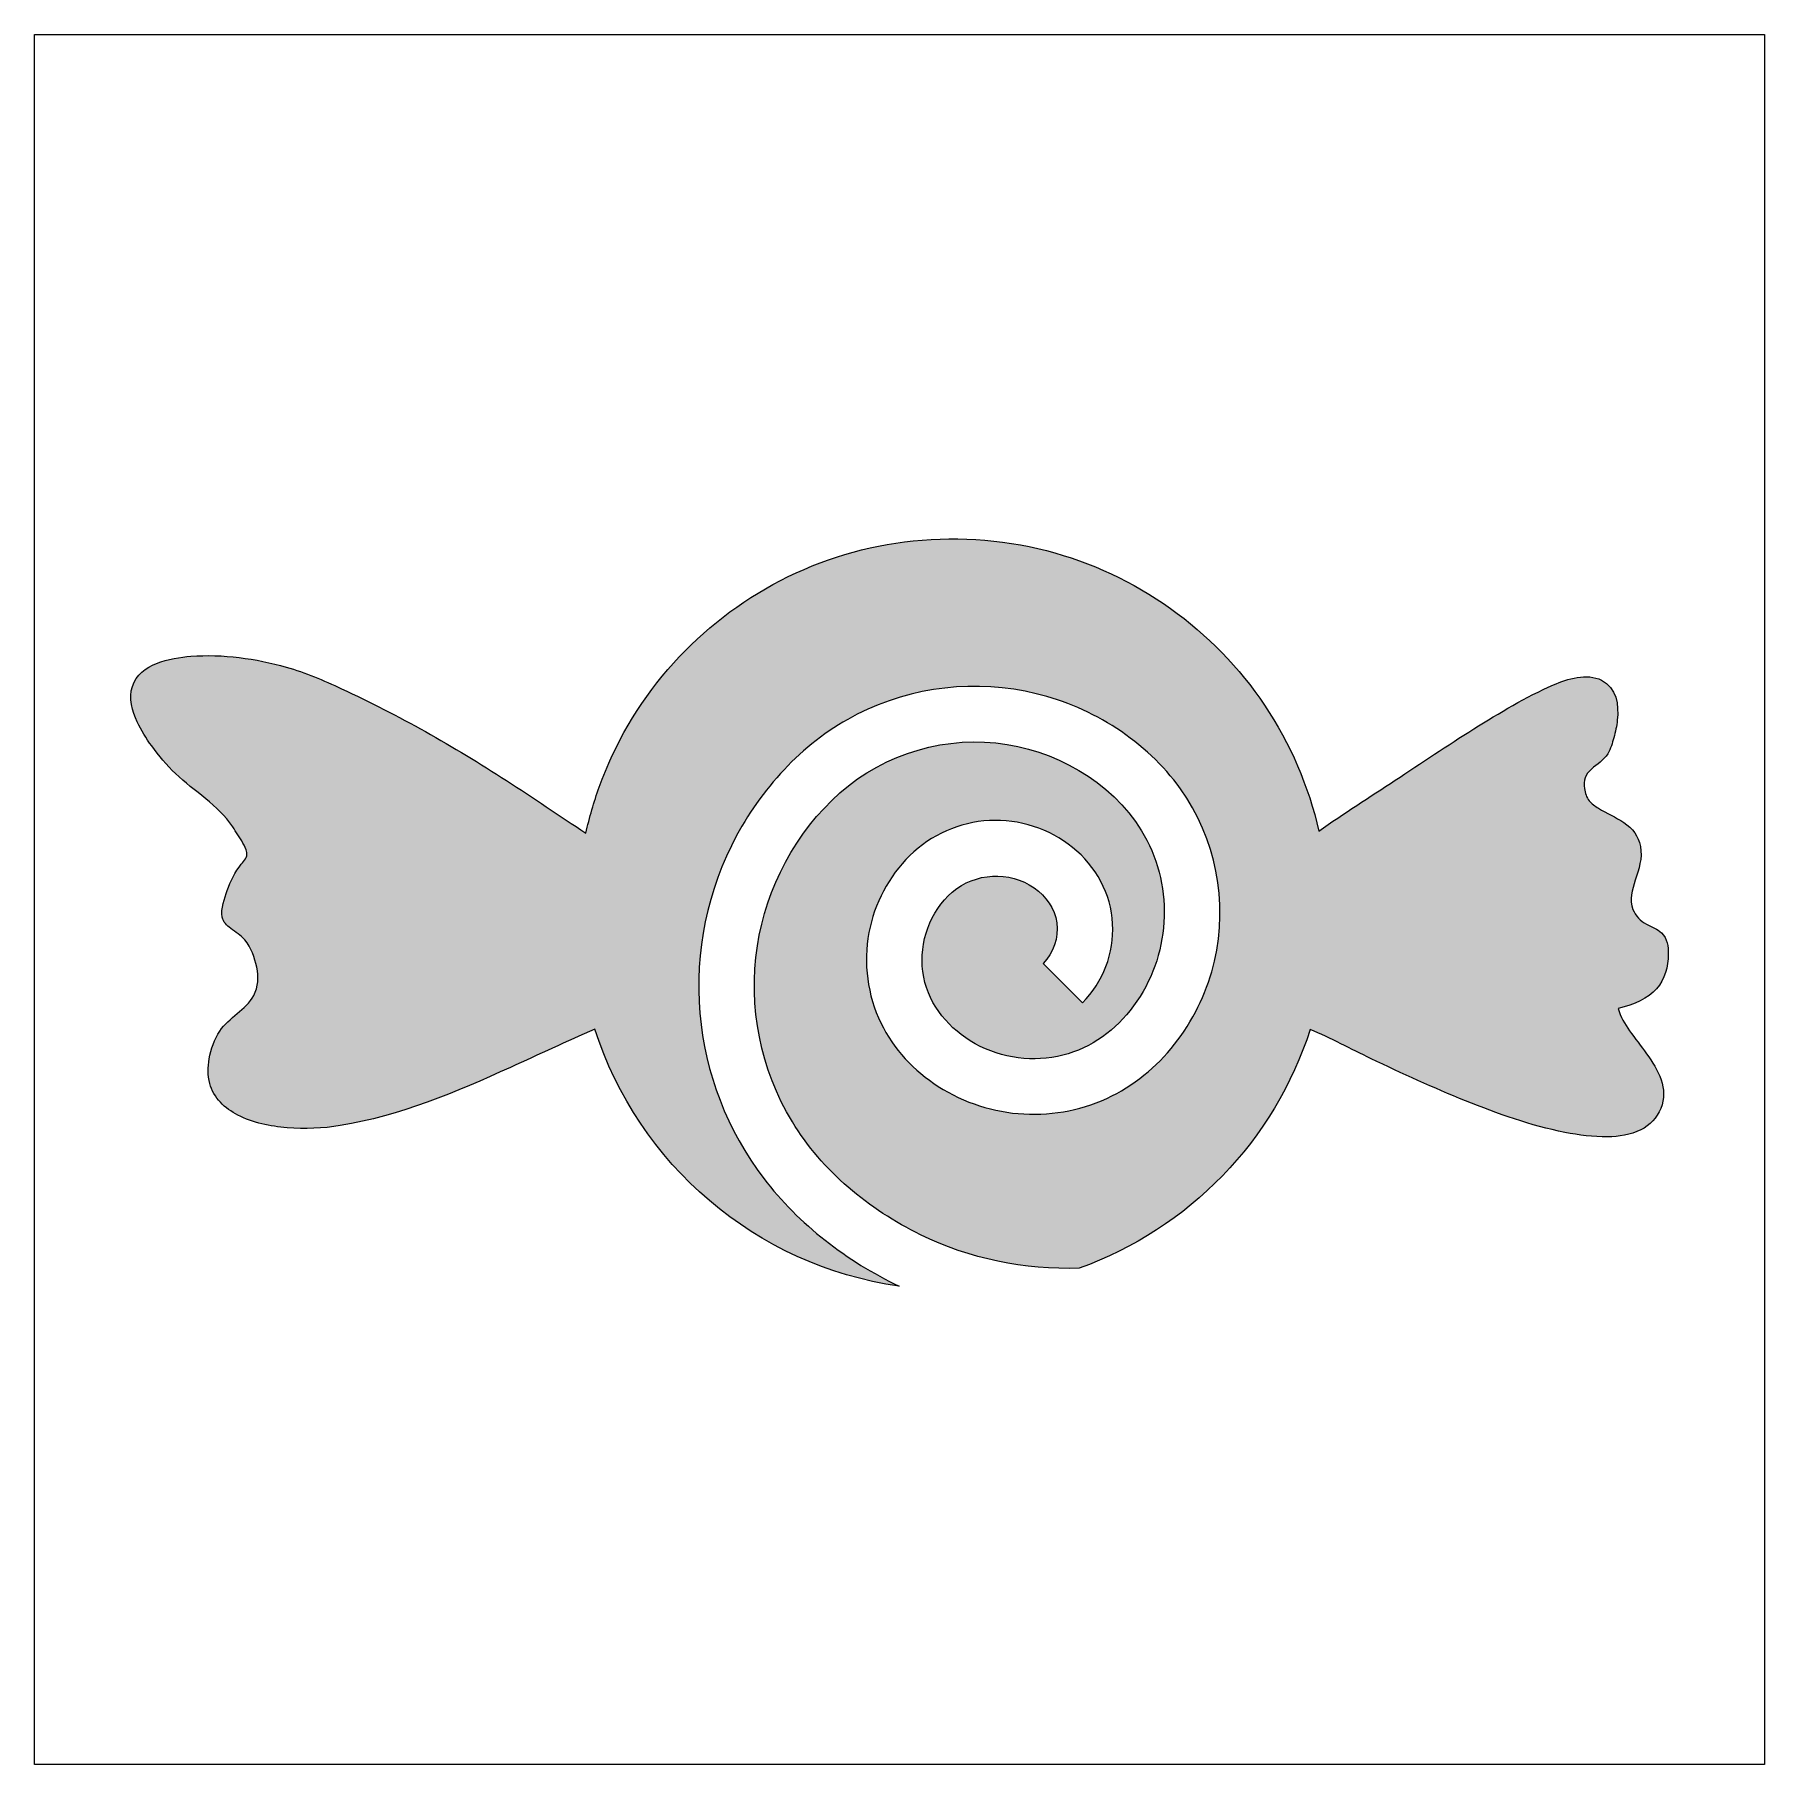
# Model space of a CAD drawing. Header units: inches. Extents: x 0 to 114, y 0 to 114.
import ezdxf

# ---------------------------------------------------------------- set-up
doc = ezdxf.new("R2010")
doc.units = ezdxf.units.IN
doc.header["$MEASUREMENT"] = 0
doc.layers.add('Image Background', color=7, linetype='Continuous')
doc.layers.add('Layer 1', color=7, linetype='Continuous')
picture_1 = doc.add_image_def('image1.png', size_in_pixel=(1350, 1350))

msp = doc.modelspace()

# ---------------------------------------------------------------- hatches: boundary and pattern name
at = {"layer": 'Layer 1', "true_color": 0xd94d7f}
h = msp.add_hatch(color=243, dxfattribs=at)
h.dxf.hatch_style = 2
edge = h.paths.add_edge_path()
edge.add_spline(control_points=[(107.95, 53.54), (107.96, 54.04), (107.89, 54.58), (107.51, 54.94), (107.23, 55.21), (106.85, 55.34), (106.51, 55.52), (106.1, 55.74), (105.79, 56.06), (105.61, 56.5), (105.36, 57.14), (105.57, 57.8), (105.77, 58.42), (106, 59.14), (106.25, 59.89), (106.11, 60.66), (105.98, 61.36), (105.59, 61.84), (105.01, 62.23), (104.47, 62.59), (103.88, 62.85), (103.33, 63.18), (103.11, 63.32), (102.89, 63.47), (102.72, 63.67), (102.53, 63.89), (102.47, 64.2), (102.42, 64.48), (102.34, 65), (102.47, 65.43), (102.87, 65.77), (103.25, 66.09), (103.67, 66.35), (103.95, 66.78), (104.15, 67.1), (104.25, 67.48), (104.35, 67.84), (104.45, 68.22), (104.54, 68.61), (104.58, 69), (104.69, 69.99), (104.53, 71.17), (103.54, 71.64), (102.54, 72.12), (101.31, 71.75), (100.36, 71.33), (98.54, 70.53), (96.8, 69.48), (95.1, 68.42), (93.35, 67.33), (91.63, 66.17), (89.9, 65.03), (88.21, 63.92), (86.51, 62.83), (84.86, 61.67), (84.19, 64.63), (82.97, 67.46), (81.27, 69.98), (79.61, 72.47), (77.49, 74.64), (75.05, 76.38), (72.59, 78.14), (69.8, 79.44), (66.87, 80.2), (63.81, 80.98), (60.6, 81.18), (57.47, 80.78), (54.43, 80.39), (51.47, 79.43), (48.78, 77.96), (46.15, 76.52), (43.79, 74.61), (41.84, 72.34), (39.88, 70.06), (38.33, 67.42), (37.31, 64.58), (36.95, 63.59), (36.66, 62.57), (36.43, 61.53), (34.68, 62.68), (32.95, 63.87), (31.19, 65.01), (29.44, 66.14), (27.65, 67.22), (25.83, 68.24), (24.02, 69.25), (22.17, 70.21), (20.28, 71.08), (19.09, 71.63), (17.9, 72.15), (16.63, 72.5), (14.61, 73.07), (12.44, 73.39), (10.33, 73.22), (8.95, 73.11), (6.96, 72.75), (6.46, 71.23), (6.2, 70.45), (6.44, 69.6), (6.78, 68.88), (7.04, 68.32), (7.37, 67.8), (7.74, 67.3), (8.21, 66.66), (8.73, 66.03), (9.31, 65.47), (10.55, 64.28), (12.13, 63.41), (13.09, 61.95), (13.32, 61.6), (13.56, 61.25), (13.76, 60.88), (13.87, 60.69), (13.98, 60.48), (14.02, 60.26), (14.08, 59.94), (13.85, 59.71), (13.66, 59.48), (13.24, 58.96), (12.95, 58.37), (12.73, 57.74), (12.54, 57.21), (12.3, 56.56), (12.4, 55.98), (12.47, 55.65), (12.69, 55.43), (12.96, 55.24), (13.29, 55.01), (13.62, 54.79), (13.89, 54.48), (14.32, 53.97), (14.55, 53.31), (14.68, 52.67), (14.81, 52.04), (14.79, 51.38), (14.48, 50.81), (13.95, 49.84), (12.85, 49.36), (12.24, 48.46), (11.87, 47.93), (11.66, 47.25), (11.54, 46.62), (11.44, 46.08), (11.43, 45.53), (11.57, 45), (11.83, 44.04), (12.57, 43.34), (13.43, 42.9), (14.43, 42.39), (15.57, 42.16), (16.68, 42.07), (17.86, 41.97), (19.04, 42.02), (20.2, 42.21), (24.13, 42.85), (27.85, 44.43), (31.45, 46.06), (33.31, 46.9), (35.15, 47.77), (37.02, 48.59), (39.88, 39.67), (47.64, 32.95), (57.13, 31.6), (53.68, 33.24), (50.51, 35.68), (48.18, 38.72), (45.77, 41.87), (44.3, 45.69), (43.96, 49.64), (43.61, 53.68), (44.46, 57.8), (46.39, 61.37), (48.2, 64.73), (50.94, 67.65), (54.36, 69.39), (57.99, 71.23), (62.24, 71.72), (66.19, 70.75), (69.93, 69.84), (73.45, 67.61), (75.71, 64.47), (78.05, 61.2), (78.88, 56.99), (77.96, 53.07), (77.09, 49.35), (74.64, 45.89), (71.19, 44.17), (67.56, 42.35), (63.12, 42.6), (59.71, 44.8), (58.11, 45.83), (56.75, 47.26), (55.92, 48.99), (55.03, 50.83), (54.75, 52.95), (55.13, 54.96), (55.49, 56.88), (56.44, 58.68), (57.83, 60.05), (59.23, 61.43), (61.12, 62.26), (63.09, 62.37), (65.07, 62.47), (67.05, 61.83), (68.59, 60.59), (70.14, 59.34), (71.13, 57.53), (71.23, 55.54), (71.34, 53.61), (70.6, 51.69), (69.24, 50.33), (69.24, 50.33), (66.64, 52.93), (66.64, 52.93), (67.33, 53.63), (67.67, 54.62), (67.54, 55.6), (67.41, 56.57), (66.83, 57.36), (66.04, 57.92), (64.41, 59.05), (62.14, 58.93), (60.64, 57.64), (59.16, 56.37), (58.44, 54.32), (58.69, 52.39), (58.95, 50.43), (60.18, 48.83), (61.83, 47.81), (63.54, 46.75), (65.63, 46.38), (67.59, 46.78), (69.53, 47.17), (71.17, 48.29), (72.39, 49.82), (74.92, 52.98), (75.36, 57.47), (73.5, 61.06), (71.72, 64.5), (68.02, 66.79), (64.26, 67.4), (60.31, 68.03), (56.2, 66.84), (53.21, 64.19), (50.29, 61.6), (48.36, 57.93), (47.76, 54.08), (47.14, 50.08), (47.96, 45.92), (50.07, 42.46), (52.05, 39.21), (55.13, 36.66), (58.53, 35), (61.78, 33.41), (65.41, 32.66), (69.03, 32.79), (76.26, 35.38), (81.94, 41.23), (84.29, 48.57), (85.66, 47.98), (86.97, 47.28), (88.31, 46.63), (90.36, 45.65), (92.44, 44.7), (94.55, 43.85), (96.68, 42.99), (98.86, 42.21), (101.12, 41.76), (102.04, 41.58), (102.99, 41.45), (103.93, 41.47), (104.68, 41.48), (105.45, 41.59), (106.13, 41.93), (106.73, 42.23), (107.19, 42.72), (107.45, 43.34), (108, 44.64), (107.27, 45.91), (106.52, 46.95), (106.15, 47.47), (105.75, 47.96), (105.39, 48.48), (105.08, 48.93), (104.78, 49.41), (104.64, 49.94), (105.72, 50.23), (106.6, 50.59), (107.18, 51.25), (107.73, 51.88), (107.93, 52.72), (107.95, 53.54)], knot_values=[0, 0, 0, 0, 1, 1, 1, 2, 2, 2, 3, 3, 3, 4, 4, 4, 5, 5, 5, 6, 6, 6, 7, 7, 7, 8, 8, 8, 9, 9, 9, 10, 10, 10, 11, 11, 11, 12, 12, 12, 13, 13, 13, 14, 14, 14, 15, 15, 15, 16, 16, 16, 17, 17, 17, 18, 18, 18, 19, 19, 19, 20, 20, 20, 21, 21, 21, 22, 22, 22, 23, 23, 23, 24, 24, 24, 25, 25, 25, 26, 26, 26, 27, 27, 27, 28, 28, 28, 29, 29, 29, 30, 30, 30, 31, 31, 31, 32, 32, 32, 33, 33, 33, 34, 34, 34, 35, 35, 35, 36, 36, 36, 37, 37, 37, 38, 38, 38, 39, 39, 39, 40, 40, 40, 41, 41, 41, 42, 42, 42, 43, 43, 43, 44, 44, 44, 45, 45, 45, 46, 46, 46, 47, 47, 47, 48, 48, 48, 49, 49, 49, 50, 50, 50, 51, 51, 51, 52, 52, 52, 53, 53, 53, 54, 54, 54, 55, 55, 55, 56, 56, 56, 57, 57, 57, 58, 58, 58, 59, 59, 59, 60, 60, 60, 61, 61, 61, 62, 62, 62, 63, 63, 63, 64, 64, 64, 65, 65, 65, 66, 66, 66, 67, 67, 67, 68, 68, 68, 69, 69, 69, 70, 70, 70, 71, 71, 71, 72, 72, 72, 73, 73, 73, 74, 74, 74, 75, 75, 75, 76, 76, 76, 77, 77, 77, 78, 78, 78, 79, 79, 79, 80, 80, 80, 81, 81, 81, 82, 82, 82, 83, 83, 83, 84, 84, 84, 85, 85, 85, 86, 86, 86, 87, 87, 87, 88, 88, 88, 89, 89, 89, 90, 90, 90, 91, 91, 91, 92, 92, 92, 93, 93, 93, 94, 94, 94, 95, 95, 95, 96, 96, 96, 97, 97, 97, 97], degree=3, periodic=1)

# ---------------------------------------------------------------- linework, layer by layer
at = {"layer": 'Layer 1', "lineweight": 0}
msp.add_open_spline([(107.95, 53.54), (107.96, 54.04), (107.89, 54.58), (107.51, 54.94), (107.23, 55.21), (106.85, 55.34), (106.51, 55.52), (106.1, 55.74), (105.79, 56.06), (105.61, 56.5), (105.36, 57.14), (105.57, 57.8), (105.77, 58.42), (106, 59.14), (106.25, 59.89), (106.11, 60.66), (105.98, 61.36), (105.59, 61.84), (105.01, 62.23), (104.47, 62.59), (103.88, 62.85), (103.33, 63.18), (103.11, 63.32), (102.89, 63.47), (102.72, 63.67), (102.53, 63.89), (102.47, 64.2), (102.42, 64.48), (102.34, 65), (102.47, 65.43), (102.87, 65.77), (103.25, 66.09), (103.67, 66.35), (103.95, 66.78), (104.15, 67.1), (104.25, 67.48), (104.35, 67.84), (104.45, 68.22), (104.54, 68.61), (104.58, 69), (104.69, 69.99), (104.53, 71.17), (103.54, 71.64), (102.54, 72.12), (101.31, 71.75), (100.36, 71.33), (98.54, 70.53), (96.8, 69.48), (95.1, 68.42), (93.35, 67.33), (91.63, 66.17), (89.9, 65.03), (88.21, 63.92), (86.51, 62.83), (84.86, 61.67), (84.19, 64.63), (82.97, 67.46), (81.27, 69.98), (79.61, 72.47), (77.49, 74.64), (75.05, 76.38), (72.59, 78.14), (69.8, 79.44), (66.87, 80.2), (63.81, 80.98), (60.6, 81.18), (57.47, 80.78), (54.43, 80.39), (51.47, 79.43), (48.78, 77.96), (46.15, 76.52), (43.79, 74.61), (41.84, 72.34), (39.88, 70.06), (38.33, 67.42), (37.31, 64.58), (36.95, 63.59), (36.66, 62.57), (36.43, 61.53), (34.68, 62.68), (32.95, 63.87), (31.19, 65.01), (29.44, 66.14), (27.65, 67.22), (25.83, 68.24), (24.02, 69.25), (22.17, 70.21), (20.28, 71.08), (19.09, 71.63), (17.9, 72.15), (16.63, 72.5), (14.61, 73.07), (12.44, 73.39), (10.33, 73.22), (8.95, 73.11), (6.96, 72.75), (6.46, 71.23), (6.2, 70.45), (6.44, 69.6), (6.78, 68.88), (7.04, 68.32), (7.37, 67.8), (7.74, 67.3), (8.21, 66.66), (8.73, 66.03), (9.31, 65.47), (10.55, 64.28), (12.13, 63.41), (13.09, 61.95), (13.32, 61.6), (13.56, 61.25), (13.76, 60.88), (13.87, 60.69), (13.98, 60.48), (14.02, 60.26), (14.08, 59.94), (13.85, 59.71), (13.66, 59.48), (13.24, 58.96), (12.95, 58.37), (12.73, 57.74), (12.54, 57.21), (12.3, 56.56), (12.4, 55.98), (12.47, 55.65), (12.69, 55.43), (12.96, 55.24), (13.29, 55.01), (13.62, 54.79), (13.89, 54.48), (14.32, 53.97), (14.55, 53.31), (14.68, 52.67), (14.81, 52.04), (14.79, 51.38), (14.48, 50.81), (13.95, 49.84), (12.85, 49.36), (12.24, 48.46), (11.87, 47.93), (11.66, 47.25), (11.54, 46.62), (11.44, 46.08), (11.43, 45.53), (11.57, 45), (11.83, 44.04), (12.57, 43.34), (13.43, 42.9), (14.43, 42.39), (15.57, 42.16), (16.68, 42.07), (17.86, 41.97), (19.04, 42.02), (20.2, 42.21), (24.13, 42.85), (27.85, 44.43), (31.45, 46.06), (33.31, 46.9), (35.15, 47.77), (37.02, 48.59), (39.88, 39.67), (47.64, 32.95), (57.13, 31.6), (53.68, 33.24), (50.51, 35.68), (48.18, 38.72), (45.77, 41.87), (44.3, 45.69), (43.96, 49.64), (43.61, 53.68), (44.46, 57.8), (46.39, 61.37), (48.2, 64.73), (50.94, 67.65), (54.36, 69.39), (57.99, 71.23), (62.24, 71.72), (66.19, 70.75), (69.93, 69.84), (73.45, 67.61), (75.71, 64.47), (78.05, 61.2), (78.88, 56.99), (77.96, 53.07), (77.09, 49.35), (74.64, 45.89), (71.19, 44.17), (67.56, 42.35), (63.12, 42.6), (59.71, 44.8), (58.11, 45.83), (56.75, 47.26), (55.92, 48.99), (55.03, 50.83), (54.75, 52.95), (55.13, 54.96), (55.49, 56.88), (56.44, 58.68), (57.83, 60.05), (59.23, 61.43), (61.12, 62.26), (63.09, 62.37), (65.07, 62.47), (67.05, 61.83), (68.59, 60.59), (70.14, 59.34), (71.13, 57.53), (71.23, 55.54), (71.34, 53.61), (70.6, 51.69), (69.24, 50.33), (69.24, 50.33), (66.64, 52.93), (66.64, 52.93), (67.33, 53.63), (67.67, 54.62), (67.54, 55.6), (67.41, 56.57), (66.83, 57.36), (66.04, 57.92), (64.41, 59.05), (62.14, 58.93), (60.64, 57.64), (59.16, 56.37), (58.44, 54.32), (58.69, 52.39), (58.95, 50.43), (60.18, 48.83), (61.83, 47.81), (63.54, 46.75), (65.63, 46.38), (67.59, 46.78), (69.53, 47.17), (71.17, 48.29), (72.39, 49.82), (74.92, 52.98), (75.36, 57.47), (73.5, 61.06), (71.72, 64.5), (68.02, 66.79), (64.26, 67.4), (60.31, 68.03), (56.2, 66.84), (53.21, 64.19), (50.29, 61.6), (48.36, 57.93), (47.76, 54.08), (47.14, 50.08), (47.96, 45.92), (50.07, 42.46), (52.05, 39.21), (55.13, 36.66), (58.53, 35), (61.78, 33.41), (65.41, 32.66), (69.03, 32.79), (76.26, 35.38), (81.94, 41.23), (84.29, 48.57), (85.66, 47.98), (86.97, 47.28), (88.31, 46.63), (90.36, 45.65), (92.44, 44.7), (94.55, 43.85), (96.68, 42.99), (98.86, 42.21), (101.12, 41.76), (102.04, 41.58), (102.99, 41.45), (103.93, 41.47), (104.68, 41.48), (105.45, 41.59), (106.13, 41.93), (106.73, 42.23), (107.19, 42.72), (107.45, 43.34), (108, 44.64), (107.27, 45.91), (106.52, 46.95), (106.15, 47.47), (105.75, 47.96), (105.39, 48.48), (105.08, 48.93), (104.78, 49.41), (104.64, 49.94), (105.72, 50.23), (106.6, 50.59), (107.18, 51.25), (107.73, 51.88), (107.93, 52.72), (107.95, 53.54)], degree=3, knots=[0, 0, 0, 0, 1, 1, 1, 2, 2, 2, 3, 3, 3, 4, 4, 4, 5, 5, 5, 6, 6, 6, 7, 7, 7, 8, 8, 8, 9, 9, 9, 10, 10, 10, 11, 11, 11, 12, 12, 12, 13, 13, 13, 14, 14, 14, 15, 15, 15, 16, 16, 16, 17, 17, 17, 18, 18, 18, 19, 19, 19, 20, 20, 20, 21, 21, 21, 22, 22, 22, 23, 23, 23, 24, 24, 24, 25, 25, 25, 26, 26, 26, 27, 27, 27, 28, 28, 28, 29, 29, 29, 30, 30, 30, 31, 31, 31, 32, 32, 32, 33, 33, 33, 34, 34, 34, 35, 35, 35, 36, 36, 36, 37, 37, 37, 38, 38, 38, 39, 39, 39, 40, 40, 40, 41, 41, 41, 42, 42, 42, 43, 43, 43, 44, 44, 44, 45, 45, 45, 46, 46, 46, 47, 47, 47, 48, 48, 48, 49, 49, 49, 50, 50, 50, 51, 51, 51, 52, 52, 52, 53, 53, 53, 54, 54, 54, 55, 55, 55, 56, 56, 56, 57, 57, 57, 58, 58, 58, 59, 59, 59, 60, 60, 60, 61, 61, 61, 62, 62, 62, 63, 63, 63, 64, 64, 64, 65, 65, 65, 66, 66, 66, 67, 67, 67, 68, 68, 68, 69, 69, 69, 70, 70, 70, 71, 71, 71, 72, 72, 72, 73, 73, 73, 74, 74, 74, 75, 75, 75, 76, 76, 76, 77, 77, 77, 78, 78, 78, 79, 79, 79, 80, 80, 80, 81, 81, 81, 82, 82, 82, 83, 83, 83, 84, 84, 84, 85, 85, 85, 86, 86, 86, 87, 87, 87, 88, 88, 88, 89, 89, 89, 90, 90, 90, 91, 91, 91, 92, 92, 92, 93, 93, 93, 94, 94, 94, 95, 95, 95, 96, 96, 96, 97, 97, 97, 97], dxfattribs=at)

# ---------------------------------------------------------------- pictures from other files: only their frames are drawn
at = {"layer": 'Image Background'}
image = msp.add_image(picture_1, insert=(0, 0), size_in_units=(114.3, 114.3), dxfattribs=at)

doc.saveas('drawing.dxf')
